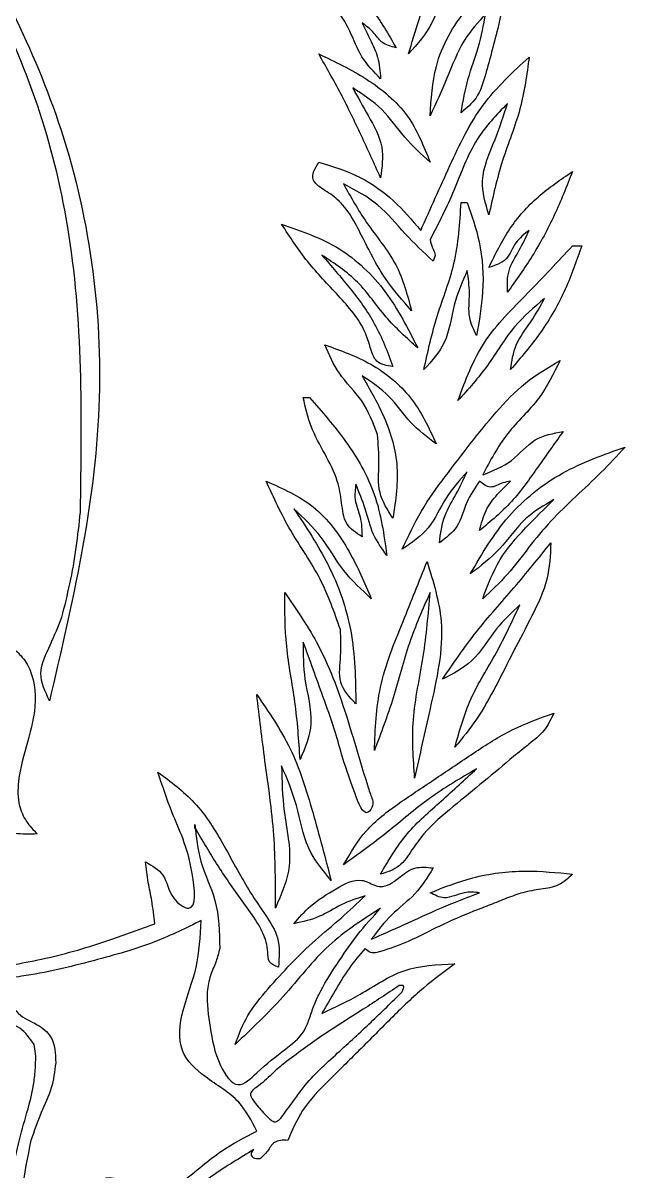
# Model space of a CAD drawing. Extents: x 2 to 213, y 30 to 257.
# Drawn here: x 168.2 to 213.4, y 81.1 to 167.2 of the extents above; entities that cross this region are included whole.
import ezdxf

# ---------------------------------------------------------------- set-up
doc = ezdxf.new("R2010")
doc.units = 0
doc.layers.add('logo_fulldesign_outline', color=7, linetype='CONTINUOUS')

msp = doc.modelspace()

# ---------------------------------------------------------------- linework, layer by layer
at = {"layer": 'logo_fulldesign_outline', "color": 7}
for p, q in [((201.095751, 153.742214), (201.560007, 153.742214)), ((209.45789, 150.490202), (210.154626, 150.490202)), ((210.154626, 150.490202), (210.154626, 150.490202)), ((189.249438, 139.108462), (189.713694, 139.108462)), ((181.119427, 106.821217), (181.119427, 107.053345)), ((181.119427, 107.053345), (181.119427, 107.053345))]:
    msp.add_line(p, q, dxfattribs=at)
for points, knots in [([(172.524914, 130.513984), (172.632837, 137.720528), (172.83376, 151.137214), (166.749692, 169.565039), (159.475521, 178.848652), (156.032906, 183.242267)], [0, 0, 0, 0, 21.52581, 40.075388, 56.742004, 56.742004, 56.742004, 56.742004]), ([(197.146933, 164.891579), (197.662853, 166.566462), (198.664923, 169.819583), (200.765063, 174.416481), (203.017231, 176.757911), (204.115352, 177.899554)], [0, 0, 0, 0, 5.265511, 10.227187, 14.948415, 14.948415, 14.948415, 14.948415]), ([(162.769197, 176.970584), (165.797733, 171.385983), (172.278427, 159.435621), (175.256958, 137.994232), (171.905683, 123.640623), (170.202225, 116.344665)], [0, 0, 0, 0, 18.974625, 40.603372, 62.962432, 62.962432, 62.962432, 62.962432]), ([(201.560183, 172.557087), (201.021855, 171.853181), (199.807054, 170.264731), (199.242568, 167.225166), (197.820162, 165.641251), (197.146933, 164.891579)], [0, 0, 0, 0, 2.633037, 5.941761, 8.915061, 8.915061, 8.915061, 8.915061]), ([(195.056407, 163.033463), (194.545019, 163.556048), (193.53109, 164.592177), (192.81367, 166.628868), (191.804139, 168.331965), (190.377011, 169.296724), (189.017402, 170.031598), (188.553934, 170.938285), (188.320116, 171.395707)], [0, 0, 0, 0, 2.163252, 4.289077, 6.414543, 7.943476, 9.420056, 10.923445, 10.923445, 10.923445, 10.923445]), ([(188.320116, 171.395707), (189.450113, 171.15256), (191.725088, 170.663041), (194.512136, 168.386327), (195.650157, 166.364532), (196.217752, 165.356152)], [0, 0, 0, 0, 3.430711, 6.906902, 10.365826, 10.365826, 10.365826, 10.365826]), ([(198.772956, 160.246342), (198.849452, 161.497749), (199.025397, 164.376084), (201.093295, 168.168648), (203.362712, 169.933094), (204.347551, 170.698795)], [0, 0, 0, 0, 3.739811, 8.601865, 12.329425, 12.329425, 12.329425, 12.329425]), ([(204.347551, 170.698795), (204.337831, 170.113785), (204.317277, 168.876773), (203.918601, 167.021659), (203.426923, 165.149639), (202.938497, 163.331118), (202.408779, 161.571798), (201.509515, 160.823061), (201.095645, 160.47847)], [0, 0, 0, 0, 1.751239, 3.703021, 5.671158, 7.547875, 9.405603, 10.989583, 10.989583, 10.989583, 10.989583]), ([(193.662582, 167.214585), (193.868589, 166.801925), (194.285931, 165.965933), (194.931719, 164.611328), (195.012919, 163.583777), (195.056407, 163.033463)], [0, 0, 0, 0, 1.386822, 2.809508, 4.450046, 4.450046, 4.450046, 4.450046]), ([(196.217752, 165.356152), (195.83355, 165.45005), (195.096728, 165.630127), (194.520627, 166.611685), (193.948866, 167.01343), (193.662582, 167.214585)], [0, 0, 0, 0, 1.135879, 2.178389, 3.223842, 3.223842, 3.223842, 3.223842]), ([(202.954079, 167.911498), (202.383651, 167.276229), (201.104706, 165.851905), (200.085848, 163.060946), (199.207611, 161.178164), (198.772956, 160.246342)], [0, 0, 0, 0, 2.540096, 5.695107, 8.786619, 8.786619, 8.786619, 8.786619]), ([(201.095645, 160.47847), (201.247848, 161.338091), (201.543624, 163.0086), (202.468559, 165.404522), (202.789566, 167.062041), (202.954079, 167.911498)], [0, 0, 0, 0, 2.613095, 5.078049, 7.669281, 7.669281, 7.669281, 7.669281]), ([(195.056548, 155.6004), (194.574378, 156.664452), (193.614701, 158.782262), (192.110238, 161.905171), (190.97436, 163.901449), (190.410818, 164.891861)], [0, 0, 0, 0, 3.504839, 6.975773, 10.393378, 10.393378, 10.393378, 10.393378]), ([(190.410818, 164.891861), (191.626219, 164.312271), (194.080577, 163.141858), (197.289404, 160.493436), (198.288825, 157.979696), (198.773062, 156.761744)], [0, 0, 0, 0, 4.047543, 8.173537, 12.051689, 12.051689, 12.051689, 12.051689]), ([(198.076079, 151.651582), (198.796264, 153.269639), (200.21761, 156.463015), (202.464657, 161.196796), (204.975578, 163.52085), (206.205843, 164.659557)], [0, 0, 0, 0, 5.328412, 10.516084, 15.499631, 15.499631, 15.499631, 15.499631]), ([(206.205843, 164.659557), (206.03161, 163.348695), (205.676483, 160.676858), (204.078356, 156.886652), (203.485777, 154.181252), (203.186065, 152.812926)], [0, 0, 0, 0, 3.949915, 8.05083, 12.247593, 12.247593, 12.247593, 12.247593]), ([(192.965987, 162.336692), (193.346389, 161.651868), (194.1426, 160.21848), (195.388723, 158.028512), (195.162607, 156.375661), (195.056548, 155.6004)], [0, 0, 0, 0, 2.369429, 4.959399, 7.24737, 7.24737, 7.24737, 7.24737]), ([(198.773062, 156.761744), (198.112908, 157.367078), (196.790064, 158.580068), (195.264191, 160.855198), (193.733767, 161.841757), (192.965987, 162.336692)], [0, 0, 0, 0, 2.682914, 5.376126, 8.087475, 8.087475, 8.087475, 8.087475]), ([(204.580243, 161.175524), (203.756693, 160.319367), (201.948344, 158.43942), (200.665759, 154.628011), (199.398428, 152.168358), (198.773168, 150.954846)], [0, 0, 0, 0, 3.52334, 7.736545, 11.83943, 11.83943, 11.83943, 11.83943]), ([(203.186065, 152.812926), (202.931286, 153.668351), (202.358303, 155.592151), (203.678619, 158.352661), (204.292428, 160.274414), (204.580243, 161.175524)], [0, 0, 0, 0, 2.596127, 5.83854, 8.701217, 8.701217, 8.701217, 8.701217]), ([(197.37899, 145.612379), (196.695515, 146.39728), (195.195524, 148.119863), (193.725915, 151.099349), (192.38355, 153.686407), (190.854763, 154.648957), (189.651239, 155.477643), (190.13825, 156.300955), (190.410924, 156.761921)], [0, 0, 0, 0, 3.100865, 6.805317, 10.074267, 11.358729, 12.428337, 13.78906, 13.78906, 13.78906, 13.78906]), ([(190.410924, 156.761921), (191.476025, 156.439766), (193.522046, 155.820919), (196.105015, 153.954334), (197.422177, 152.415522), (198.076079, 151.651582)], [0, 0, 0, 0, 3.318903, 6.375495, 9.388961, 9.388961, 9.388961, 9.388961]), ([(203.186065, 148.864426), (203.668607, 149.861281), (204.614832, 151.81603), (206.807158, 154.260966), (208.571789, 155.461824), (209.458101, 156.064973)], [0, 0, 0, 0, 3.310667, 6.49194, 9.702169, 9.702169, 9.702169, 9.702169]), ([(209.458101, 156.064973), (209.025266, 154.961797), (208.174858, 152.794344), (206.536839, 149.754155), (205.226978, 147.914373), (204.580243, 147.005992)], [0, 0, 0, 0, 3.553284, 6.981274, 10.324535, 10.324535, 10.324535, 10.324535]), ([(199.005296, 149.328893), (198.285632, 150.000602), (196.846119, 151.344192), (194.969618, 153.723684), (193.177313, 154.660969), (192.269004, 155.135968)], [0, 0, 0, 0, 2.95667, 5.914095, 8.952857, 8.952857, 8.952857, 8.952857]), ([(192.269004, 155.135968), (192.816597, 154.151465), (193.988047, 152.045344), (196.418757, 149.255183), (197.064666, 146.804822), (197.37899, 145.612379)], [0, 0, 0, 0, 3.380496, 7.231804, 10.882646, 10.882646, 10.882646, 10.882646]), ([(198.308454, 141.198847), (198.608292, 142.572308), (199.197367, 145.270674), (200.843152, 149.28553), (201.008095, 152.195665), (201.095751, 153.742214)], [0, 0, 0, 0, 4.214874, 8.280739, 12.892146, 12.892146, 12.892146, 12.892146]), ([(201.560007, 153.742214), (201.898157, 152.769579), (202.650129, 150.606652), (202.869028, 147.167404), (202.452002, 144.841212), (202.257096, 143.754016)], [0, 0, 0, 0, 3.081522, 6.852629, 10.161702, 10.161702, 10.161702, 10.161702]), ([(195.9858, 141.431186), (195.525976, 141.498593), (194.653485, 141.626494), (194.276749, 142.907231), (193.717708, 144.696718), (191.884276, 146.793788), (189.507225, 149.228373), (188.250631, 151.154425), (187.623203, 152.11612)], [0, 0, 0, 0, 1.273592, 2.416566, 3.601412, 7.01617, 10.454694, 13.883724, 13.883724, 13.883724, 13.883724]), ([(187.623203, 152.11612), (189.1077, 151.603536), (192.108195, 150.567491), (195.660115, 147.14853), (197.111299, 144.27541), (197.843881, 142.825011)], [0, 0, 0, 0, 4.669229, 9.437541, 14.298614, 14.298614, 14.298614, 14.298614]), ([(206.205843, 151.651723), (205.840912, 151.367962), (205.101161, 150.792751), (204.625838, 149.334661), (203.67001, 149.022484), (203.186065, 148.864426)], [0, 0, 0, 0, 1.369129, 2.775355, 4.217527, 4.217527, 4.217527, 4.217527]), ([(204.580243, 147.005993), (204.567535, 147.555817), (204.54121, 148.694787), (205.499966, 150.12909), (205.97336, 151.150239), (206.205843, 151.651723)], [0, 0, 0, 0, 1.611264, 3.337754, 5.003842, 5.003842, 5.003842, 5.003842]), ([(198.773168, 150.954846), (198.819138, 150.745125), (198.897963, 150.385522), (199.230899, 149.876341), (199.086583, 149.526145), (199.005296, 149.328893)], [0, 0, 0, 0, 0.646453, 1.108456, 1.704298, 1.704298, 1.704298, 1.704298]), ([(200.863517, 138.876052), (201.426831, 140.396222), (202.57014, 143.481575), (206.144359, 146.917207), (208.359378, 149.305672), (209.45789, 150.490202)], [0, 0, 0, 0, 4.800313, 9.742768, 14.60556, 14.60556, 14.60556, 14.60556]), ([(210.154626, 150.490202), (209.77464, 149.38906), (208.986721, 147.105788), (207.173334, 143.958376), (205.586279, 142.103735), (204.812159, 141.199094)], [0, 0, 0, 0, 3.490087, 7.236861, 10.804737, 10.804737, 10.804737, 10.804737]), ([(190.642981, 149.793431), (191.350063, 148.978111), (192.773192, 147.337134), (194.776579, 144.638476), (195.575146, 142.520389), (195.9858, 141.431186)], [0, 0, 0, 0, 3.241495, 6.524093, 9.999136, 9.999136, 9.999136, 9.999136]), ([(197.843881, 142.825011), (197.013796, 143.570777), (195.349804, 145.065744), (193.484383, 147.923073), (191.591552, 149.169032), (190.642981, 149.793431)], [0, 0, 0, 0, 3.339941, 6.695262, 10.065905, 10.065905, 10.065905, 10.065905]), ([(201.560007, 148.631875), (201.191541, 147.786832), (200.435782, 146.053562), (200.147046, 143.217956), (198.893558, 141.841398), (198.308454, 141.198847)], [0, 0, 0, 0, 2.765305, 5.671923, 8.216381, 8.216381, 8.216381, 8.216381]), ([(202.257096, 143.754016), (202.046487, 144.196514), (201.5682, 145.201418), (201.807962, 146.903866), (201.640598, 148.070231), (201.560007, 148.631875)], [0, 0, 0, 0, 1.442446, 3.275769, 4.978497, 4.978497, 4.978497, 4.978497]), ([(207.367681, 146.541561), (206.57839, 145.876275), (204.874243, 144.439865), (203.204264, 141.468254), (201.635367, 139.730818), (200.863517, 138.876052)], [0, 0, 0, 0, 3.073879, 6.636768, 10.087022, 10.087022, 10.087022, 10.087022]), ([(204.812159, 141.199094), (204.904267, 141.832079), (205.09785, 143.162425), (206.387189, 144.755463), (207.043566, 145.951142), (207.367681, 146.541561)], [0, 0, 0, 0, 1.885085, 3.961891, 5.987774, 5.987774, 5.987774, 5.987774]), ([(194.823856, 136.3212), (194.49033, 137.201702), (193.836778, 138.927066), (191.864165, 140.755651), (191.192046, 142.319809), (190.875214, 143.057139)], [0, 0, 0, 0, 2.789268, 5.465634, 7.852305, 7.852305, 7.852305, 7.852305]), ([(190.875214, 143.057139), (192.049075, 142.637254), (194.451814, 141.777803), (197.558441, 139.24167), (198.674739, 136.83653), (199.237459, 135.624111)], [0, 0, 0, 0, 3.730464, 7.635772, 11.605576, 11.605576, 11.605576, 11.605576]), ([(196.682184, 127.726687), (197.132969, 128.691851), (198.03108, 130.614773), (199.881306, 133.172588), (201.785302, 135.623539), (203.702066, 138.037826), (205.851497, 140.298748), (207.637011, 141.363731), (208.528814, 141.895654)], [0, 0, 0, 0, 3.188521, 6.352575, 9.435866, 12.503621, 15.611577, 18.712899, 18.712899, 18.712899, 18.712899]), ([(208.528814, 141.895654), (208.051115, 140.912877), (207.049405, 138.852046), (204.40801, 136.493913), (203.285438, 134.368537), (202.721739, 133.301281)], [0, 0, 0, 0, 3.250876, 6.816913, 10.413739, 10.413739, 10.413739, 10.413739]), ([(199.237459, 135.624111), (198.558746, 136.132361), (197.201148, 137.148987), (195.80166, 139.322709), (194.376788, 140.263061), (193.662512, 140.73445)], [0, 0, 0, 0, 2.527347, 5.055332, 7.596406, 7.596406, 7.596406, 7.596406]), ([(193.662512, 140.73445), (194.213672, 139.784495), (195.407831, 137.726293), (196.573769, 134.058528), (196.185414, 131.411447), (195.985553, 130.049164)], [0, 0, 0, 0, 3.299378, 7.148532, 11.22983, 11.22983, 11.22983, 11.22983]), ([(193.662688, 128.655657), (193.216297, 128.946865), (192.299279, 129.545092), (192.149307, 131.252561), (191.842852, 133.048272), (190.878095, 134.891367), (189.751196, 136.865704), (189.418917, 138.350923), (189.249438, 139.108462)], [0, 0, 0, 0, 1.517321, 3.11702, 4.7826, 7.044447, 9.266192, 11.579101, 11.579101, 11.579101, 11.579101]), ([(189.713694, 139.108462), (190.653718, 138.0372), (192.586237, 135.834882), (194.879253, 131.870857), (195.304708, 128.814136), (195.520769, 127.261832)], [0, 0, 0, 0, 4.279311, 8.797481, 13.459473, 13.459473, 13.459473, 13.459473]), ([(195.985553, 130.049164), (195.58224, 130.66881), (194.769795, 131.917037), (194.993818, 134.163426), (194.880413, 135.603178), (194.823856, 136.3212)], [0, 0, 0, 0, 2.152575, 4.336196, 6.508605, 6.508605, 6.508605, 6.508605]), ([(208.760942, 136.553187), (208.126634, 135.666199), (206.861408, 133.896962), (204.989803, 131.207007), (203.320683, 129.81403), (202.489259, 129.120159)], [0, 0, 0, 0, 3.275601, 6.533702, 9.76741, 9.76741, 9.76741, 9.76741]), ([(202.721739, 133.301281), (203.479101, 133.59929), (204.978516, 134.189283), (206.481164, 136.138519), (208.020963, 136.418592), (208.760942, 136.553187)], [0, 0, 0, 0, 2.410329, 4.771936, 6.956854, 6.956854, 6.956854, 6.956854]), ([(201.792805, 125.868183), (202.668777, 127.366844), (204.421437, 130.36539), (208.561535, 133.669954), (211.801005, 134.821099), (213.406955, 135.391772)], [0, 0, 0, 0, 5.177498, 10.359223, 15.453488, 15.453488, 15.453488, 15.453488]), ([(213.406955, 135.391772), (212.813419, 134.745882), (211.627558, 133.455418), (209.696572, 131.671136), (207.804957, 129.864627), (206.153306, 127.857345), (204.622276, 125.769467), (203.355859, 124.597163), (202.721669, 124.010102)], [0, 0, 0, 0, 2.630212, 5.255061, 7.885736, 10.466988, 13.045123, 15.631264, 15.631264, 15.631264, 15.631264]), ([(192.036524, 121.687202), (191.586433, 122.979387), (190.665648, 125.622907), (188.207792, 129.030258), (187.037691, 131.581416), (186.461929, 132.836744)], [0, 0, 0, 0, 4.084035, 8.355016, 12.492502, 12.492502, 12.492502, 12.492502]), ([(186.461929, 132.836744), (187.70739, 132.280254), (190.280783, 131.130424), (192.774539, 127.7122), (193.848198, 125.204343), (194.359565, 124.009891)], [0, 0, 0, 0, 4.031428, 8.329808, 12.238894, 12.238894, 12.238894, 12.238894]), ([(201.560042, 133.533762), (200.990617, 132.906354), (199.837596, 131.635925), (198.844939, 129.186274), (197.396907, 128.209035), (196.682184, 127.726687)], [0, 0, 0, 0, 2.533003, 5.129043, 7.659284, 7.659284, 7.659284, 7.659284]), ([(199.469481, 128.190942), (199.560891, 128.892892), (199.732567, 130.211222), (200.772146, 131.86894), (201.297056, 132.978073), (201.560042, 133.533762)], [0, 0, 0, 0, 2.095706, 3.935939, 5.783639, 5.783639, 5.783639, 5.783639]), ([(202.489259, 132.836673), (202.13516, 132.324359), (201.409764, 131.274845), (200.991836, 129.350662), (199.963651, 128.567398), (199.469481, 128.190942)], [0, 0, 0, 0, 1.86265, 3.815776, 5.623174, 5.623174, 5.623174, 5.623174]), ([(204.8123, 132.836673), (204.617226, 132.799787), (204.106188, 132.703157), (203.29651, 132.179402), (202.753385, 132.621619), (202.489259, 132.836673)], [0, 0, 0, 0, 0.602809, 1.579181, 2.503508, 2.503508, 2.503508, 2.503508]), ([(202.489259, 129.120159), (202.620225, 129.641519), (202.869776, 130.63495), (203.784215, 131.844939), (204.471352, 132.50778), (204.8123, 132.836673)], [0, 0, 0, 0, 1.596401, 3.041883, 4.465487, 4.465487, 4.465487, 4.465487]), ([(193.19808, 132.604298), (193.148353, 132.218509), (193.038429, 131.365696), (193.624523, 130.110248), (193.649716, 129.150081), (193.662688, 128.655657)], [0, 0, 0, 0, 1.14644, 2.534286, 4.007601, 4.007601, 4.007601, 4.007601]), ([(195.520769, 127.261832), (195.155415, 127.767417), (194.391321, 128.824789), (193.95251, 130.757937), (193.447927, 131.992833), (193.19808, 132.604298)], [0, 0, 0, 0, 1.852619, 3.874535, 5.857646, 5.857646, 5.857646, 5.857646]), ([(208.064135, 131.44313), (207.313648, 131.008039), (205.696037, 130.070238), (204.125659, 127.650578), (202.564079, 126.457468), (201.792805, 125.868183)], [0, 0, 0, 0, 2.570122, 5.539672, 8.43771, 8.43771, 8.43771, 8.43771]), ([(202.721669, 124.010103), (203.104208, 125.02305), (203.846486, 126.988571), (205.905479, 129.343913), (207.346043, 130.744811), (208.064135, 131.44313)], [0, 0, 0, 0, 3.221638, 6.251259, 9.262509, 9.262509, 9.262509, 9.262509]), ([(171.131442, 122.616348), (171.340744, 123.451082), (171.774179, 125.179698), (172.236243, 127.818856), (172.429648, 129.624548), (172.524914, 130.513984)], [0, 0, 0, 0, 2.581212, 5.345326, 8.028534, 8.028534, 8.028534, 8.028534]), ([(188.55249, 130.746183), (189.462004, 129.383033), (191.342229, 126.56501), (193.116157, 121.55349), (193.170428, 117.955308), (193.198221, 116.112608)], [0, 0, 0, 0, 4.909493, 10.149331, 15.649503, 15.649503, 15.649503, 15.649503]), ([(194.359565, 124.009891), (193.627112, 124.679052), (192.149458, 126.02902), (190.73185, 128.696928), (189.274791, 130.067002), (188.55249, 130.746183)], [0, 0, 0, 0, 2.956741, 5.964938, 8.92213, 8.92213, 8.92213, 8.92213]), ([(199.70182, 117.970653), (200.527418, 119.178271), (202.170356, 121.581428), (205.105448, 124.810113), (206.922662, 127.063471), (207.831937, 128.190978)], [0, 0, 0, 0, 4.383068, 8.722294, 13.067904, 13.067904, 13.067904, 13.067904]), ([(207.831937, 128.190978), (207.792389, 127.271522), (207.709678, 125.348598), (206.416856, 122.697129), (205.043978, 120.081202), (203.733782, 117.460458), (202.364117, 114.980712), (201.194764, 113.549734), (200.63139, 112.860314)], [0, 0, 0, 0, 2.732938, 5.715588, 8.697874, 11.634665, 14.502004, 17.167745, 17.167745, 17.167745, 17.167745]), ([(194.591869, 112.628116), (194.655818, 114.223178), (194.790011, 117.570322), (196.712312, 122.186315), (197.94633, 125.298779), (198.540511, 126.797435)], [0, 0, 0, 0, 4.752293, 9.9724, 14.820034, 14.820034, 14.820034, 14.820034]), ([(198.540511, 126.797435), (199.006046, 125.305721), (200.13576, 121.685771), (198.839084, 116.133624), (197.991062, 112.268476), (197.611294, 110.537554)], [0, 0, 0, 0, 4.621043, 11.213908, 16.560917, 16.560917, 16.560917, 16.560917]), ([(187.855542, 124.474393), (188.698281, 123.256551), (190.659487, 120.422408), (192.526329, 115.376774), (193.590085, 111.470568), (194.324806, 109.238018), (194.610076, 108.595655), (193.845338, 107.424496), (192.795239, 110.332204), (192.234236, 111.893599), (191.540213, 114.476741), (190.769089, 116.539006), (189.997973, 118.717408), (189.49913, 120.077337), (189.249367, 120.758232)], [0, 0, 0, 0, 4.428686, 10.306365, 16.015369, 16.53661, 17.411347, 18.011997, 19.780608, 22.860642, 24.842491, 27.400222, 29.571665, 31.749058, 31.749058, 31.749058, 31.749058]), ([(189.016887, 111.931027), (188.918311, 113.372745), (188.723418, 116.223124), (187.878317, 120.357818), (187.863017, 123.123246), (187.855542, 124.474393)], [0, 0, 0, 0, 4.33231, 8.565287, 12.609301, 12.609301, 12.609301, 12.609301]), ([(198.772992, 124.474393), (198.218419, 123.223664), (197.08239, 120.661575), (196.091501, 116.574461), (195.087245, 113.931719), (194.591869, 112.628116)], [0, 0, 0, 0, 4.096513, 8.391608, 12.572726, 12.572726, 12.572726, 12.572726]), ([(197.611294, 110.537554), (197.511927, 111.999177), (197.30277, 115.075739), (198.374755, 119.666525), (198.640328, 122.872764), (198.772992, 124.474393)], [0, 0, 0, 0, 4.371365, 9.201268, 14.0222, 14.0222, 14.0222, 14.0222]), ([(205.509248, 123.545247), (204.896726, 122.972063), (203.543082, 121.705353), (202.186154, 119.241004), (200.483243, 118.370229), (199.70182, 117.970653)], [0, 0, 0, 0, 2.514011, 5.555845, 8.135318, 8.135318, 8.135318, 8.135318]), ([(200.63139, 112.860314), (200.975823, 114.087803), (201.682364, 116.605769), (203.832974, 119.93048), (204.951426, 122.342342), (205.509248, 123.545247)], [0, 0, 0, 0, 3.80293, 7.801009, 11.779072, 11.779072, 11.779072, 11.779072]), ([(170.202225, 116.344665), (169.877574, 117.030891), (169.210302, 118.441331), (170.312726, 120.566613), (170.860791, 121.938749), (171.131442, 122.616348)], [0, 0, 0, 0, 2.157749, 4.434942, 6.656606, 6.656606, 6.656606, 6.656606]), ([(193.198221, 116.112608), (192.724801, 116.629418), (191.784223, 117.656204), (192.13281, 119.743945), (192.068634, 121.039142), (192.036524, 121.687202)], [0, 0, 0, 0, 1.990553, 3.954783, 5.921816, 5.921816, 5.921816, 5.921816]), ([(164.627419, 120.525469), (165.121369, 120.783327), (166.12382, 121.306639), (167.458002, 120.349219), (168.844138, 118.96288), (169.37895, 116.270971), (168.5623, 113.28697), (167.825926, 110.724603), (167.791084, 108.623411), (168.416656, 107.270644), (168.992155, 106.65641), (169.273149, 106.356503)], [0, 0, 0, 0, 1.547617, 3.140825, 4.365075, 7.49804, 10.632925, 13.652981, 15.490535, 16.778556, 18.007486, 18.007486, 18.007486, 18.007486]), ([(189.249367, 120.758232), (189.246437, 119.83031), (189.239963, 117.780866), (190.196942, 114.786798), (189.386239, 112.824871), (189.016887, 111.931027)], [0, 0, 0, 0, 2.787517, 6.156616, 8.976107, 8.976107, 8.976107, 8.976107]), ([(185.765052, 116.809061), (186.659941, 115.501723), (188.518063, 112.787203), (190.015569, 107.924681), (190.892416, 104.579671), (191.339999, 102.872222)], [0, 0, 0, 0, 4.72683, 9.814654, 15.119614, 15.119614, 15.119614, 15.119614]), ([(187.158524, 100.781661), (187.165513, 102.614426), (187.179644, 106.320105), (186.377185, 111.639749), (185.961198, 115.152661), (185.765052, 116.809061)], [0, 0, 0, 0, 5.489937, 11.100138, 16.105621, 16.105621, 16.105621, 16.105621]), ([(192.268863, 104.033638), (192.787643, 104.922587), (193.862842, 106.76498), (196.484283, 108.727284), (199.254917, 110.533333), (202.025884, 112.435097), (204.874208, 114.278723), (207.005477, 115.038338), (208.064135, 115.41566)], [0, 0, 0, 0, 3.058233, 6.338348, 9.656779, 13.018483, 16.42288, 19.782994, 19.782994, 19.782994, 19.782994]), ([(208.064135, 115.41566), (207.843466, 114.959915), (207.399377, 114.042745), (206.198688, 113.099486), (205.425766, 112.472934), (205.044357, 112.163754)], [0, 0, 0, 0, 1.498955, 3.016592, 4.495057, 4.495057, 4.495057, 4.495057]), ([(205.044357, 112.163754), (204.298668, 111.537038), (202.795119, 110.273376), (200.498017, 108.412425), (198.568854, 106.787693), (197.39744, 105.163595), (196.559254, 103.814584), (195.554662, 103.495014), (195.056513, 103.336549)], [0, 0, 0, 0, 2.920326, 5.888313, 8.897071, 10.394993, 11.938263, 13.456261, 13.456261, 13.456261, 13.456261]), ([(187.623485, 111.466595), (187.649298, 110.329633), (187.705993, 107.832398), (188.626065, 104.165607), (187.613755, 101.831361), (187.158524, 100.781661)], [0, 0, 0, 0, 3.424909, 7.522508, 10.870961, 10.870961, 10.870961, 10.870961]), ([(191.339999, 102.872222), (190.703637, 103.644996), (189.352107, 105.286241), (188.887579, 108.495388), (188.03927, 110.489307), (187.623485, 111.466595)], [0, 0, 0, 0, 2.949646, 6.264565, 9.451191, 9.451191, 9.451191, 9.451191]), ([(202.25706, 111.234537), (201.058401, 110.533745), (198.683637, 109.145348), (195.584545, 106.426413), (193.375612, 104.832328), (192.268863, 104.033637)], [0, 0, 0, 0, 4.155489, 8.232782, 12.326966, 12.326966, 12.326966, 12.326966]), ([(195.056513, 103.336549), (195.669979, 104.391368), (196.88458, 106.479805), (199.648382, 108.819644), (201.387242, 110.429333), (202.25706, 111.234537)], [0, 0, 0, 0, 3.632391, 7.191773, 10.75434, 10.75434, 10.75434, 10.75434]), ([(177.402913, 104.265695), (177.913177, 103.974654), (179.013375, 103.34713), (179.12127, 101.634038), (181.324792, 100.069984), (180.867622, 104.914276), (179.559242, 107.327561), (178.678994, 109.96259), (178.331777, 111.001986)], [0, 0, 0, 0, 1.651913, 3.56175, 4.916331, 7.533416, 12.404753, 15.577946, 15.577946, 15.577946, 15.577946]), ([(178.331777, 111.001986), (179.297397, 110.285135), (181.329941, 108.776227), (183.3681, 105.438085), (184.899667, 102.462997), (186.41218, 100.298002), (187.552163, 98.512308), (187.447116, 97.113949), (187.391111, 96.368411)], [0, 0, 0, 0, 3.576108, 7.527393, 11.556762, 13.603622, 15.511379, 17.690085, 17.690085, 17.690085, 17.690085]), ([(169.273149, 106.356503), (168.712957, 106.337627), (167.554498, 106.298594), (165.834401, 106.829692), (165.170189, 107.773281), (164.859547, 108.214583)], [0, 0, 0, 0, 1.686796, 3.488236, 5.070957, 5.070957, 5.070957, 5.070957]), ([(181.119427, 107.053345), (181.212922, 106.116227), (181.409729, 104.143602), (182.915992, 101.258961), (182.955966, 98.986696), (182.977508, 97.762236)], [0, 0, 0, 0, 2.805459, 5.905472, 9.528132, 9.528132, 9.528132, 9.528132]), ([(187.391111, 96.368411), (187.115676, 96.466576), (186.582925, 96.656449), (186.605552, 97.514696), (186.339371, 99.078387), (184.728492, 101.174422), (182.839415, 103.917437), (181.6885, 105.860475), (181.119427, 106.821217)], [0, 0, 0, 0, 0.787655, 1.523499, 2.269156, 5.639863, 9.054719, 12.394639, 12.394639, 12.394639, 12.394639]), ([(178.099649, 99.620317), (178.03714, 100.198697), (177.924912, 101.237111), (177.586162, 102.768423), (177.46644, 103.746634), (177.402913, 104.265695)], [0, 0, 0, 0, 1.743809, 3.130805, 4.698775, 4.698775, 4.698775, 4.698775]), ([(188.552455, 99.620317), (188.950335, 100.079324), (189.864728, 101.134198), (191.590263, 102.159704), (193.145905, 103.063484), (194.137391, 102.740801), (194.560915, 102.496837), (195.402447, 102.292654), (196.408625, 103.029448), (197.5519, 103.960294), (198.531329, 103.853241), (199.005261, 103.801439)], [0, 0, 0, 0, 1.801708, 4.140617, 6.174684, 6.6172, 7.196249, 7.650385, 9.121147, 10.580945, 11.949589, 11.949589, 11.949589, 11.949589]), ([(199.005261, 103.801439), (198.583661, 103.117367), (197.745864, 101.757985), (195.790291, 100.349263), (194.836893, 99.089419), (194.35953, 98.45862)], [0, 0, 0, 0, 2.387569, 4.744551, 7.108104, 7.108104, 7.108104, 7.108104]), ([(198.773133, 101.943006), (199.826247, 102.355226), (202.123518, 103.254448), (205.786732, 103.706634), (208.286429, 103.454847), (209.458066, 103.336831)], [0, 0, 0, 0, 3.385341, 7.384809, 10.913205, 10.913205, 10.913205, 10.913205]), ([(209.458066, 103.336831), (209.131625, 103.026747), (208.465504, 102.394003), (207.075575, 102.210826), (205.757273, 101.990522), (204.502824, 101.526553), (203.279061, 101.027779), (202.445848, 100.709783), (202.025038, 100.549181)], [0, 0, 0, 0, 1.316993, 2.687397, 4.057329, 5.352855, 6.676672, 8.027472, 8.027472, 8.027472, 8.027472]), ([(184.138852, 90.561336), (184.420907, 91.306073), (185.001568, 92.839248), (186.613054, 94.750657), (188.306005, 96.625088), (190.133566, 98.403188), (192.084036, 100.002891), (193.298382, 101.148235), (193.894922, 101.710878)], [0, 0, 0, 0, 2.372366, 4.883946, 7.412814, 9.971063, 12.518027, 14.977315, 14.977315, 14.977315, 14.977315]), ([(193.894922, 101.710878), (193.282101, 101.51394), (192.085802, 101.129493), (190.472341, 100.036422), (189.211203, 99.76309), (188.552455, 99.620317)], [0, 0, 0, 0, 1.923716, 3.755326, 5.758294, 5.758294, 5.758294, 5.758294]), ([(194.35953, 98.45862), (195.169134, 98.811271), (196.928748, 99.577733), (199.595397, 100.840707), (201.526728, 101.57636), (202.489294, 101.943006)], [0, 0, 0, 0, 2.649291, 5.758041, 8.846899, 8.846899, 8.846899, 8.846899]), ([(202.489294, 101.943006), (202.103824, 101.977061), (201.197005, 102.057174), (199.957942, 101.330842), (199.122528, 101.762482), (198.773133, 101.943006)], [0, 0, 0, 0, 1.150982, 2.707686, 3.826787, 3.826787, 3.826787, 3.826787]), ([(182.977508, 97.762236), (182.897891, 97.43824), (182.727488, 96.744794), (182.231397, 95.720871), (181.912494, 94.047478), (182.289105, 91.68976), (182.645356, 89.423189), (184.238412, 86.946247), (186.140635, 88.836306), (187.624329, 89.979923), (189.174345, 91.177317), (189.680873, 92.366206), (189.98, 93.325714), (190.61052, 94.777295), (191.770862, 96.57685), (193.255317, 98.802303), (194.462352, 100.128651), (195.056619, 100.781661)], [0, 0, 0, 0, 0.998641, 2.137377, 3.391545, 6.056528, 9.04186, 10.992397, 12.634518, 15.443104, 17.28637, 18.218042, 19.270629, 20.30885, 22.950782, 25.67779, 28.322468, 28.322468, 28.322468, 28.322468]), ([(195.056619, 100.781661), (193.707002, 99.914943), (190.898935, 98.111612), (187.855588, 94.062762), (185.371307, 91.722395), (184.138852, 90.561336)], [0, 0, 0, 0, 4.774359, 9.933728, 15.013259, 15.013259, 15.013259, 15.013259]), ([(202.025038, 100.549181), (201.175098, 100.197172), (199.515127, 99.509684), (197.293471, 98.284922), (195.634038, 97.696962), (194.687239, 97.420816), (194.235616, 97.414), (194.020503, 97.633875), (193.894922, 97.762236)], [0, 0, 0, 0, 2.757638, 5.385789, 7.601315, 7.999936, 8.365363, 8.877925, 8.877925, 8.877925, 8.877925]), ([(163.466074, 89.864247), (162.893502, 90.705301), (161.889249, 92.18045), (161.83297, 95.548655), (165.902501, 96.29518), (169.894784, 96.913986), (174.310833, 98.199686), (176.987754, 99.203407), (178.099649, 99.620317)], [0, 0, 0, 0, 3.077059, 5.396946, 8.502097, 13.393799, 18.424155, 21.998046, 21.998046, 21.998046, 21.998046]), ([(181.584036, 99.852797), (180.467485, 99.302623), (177.877254, 98.0263), (173.305037, 96.775374), (169.365134, 95.776743), (166.273883, 95.463754), (164.68344, 95.319995), (162.91452, 94.901814), (162.856856, 92.976781), (163.946733, 91.599209), (163.622644, 90.429395), (163.466074, 89.864247)], [0, 0, 0, 0, 3.727218, 8.646593, 14.158156, 15.945289, 17.873154, 19.160115, 20.761817, 22.533966, 24.190288, 24.190288, 24.190288, 24.190288]), ([(185.765158, 84.057172), (185.365784, 84.83054), (184.469507, 86.566138), (182.001404, 87.903801), (179.707519, 90.061858), (180.141115, 93.329687), (181.40077, 96.336258), (181.521974, 98.661948), (181.584036, 99.852797)], [0, 0, 0, 0, 2.549873, 5.722442, 8.309689, 11.329996, 14.695843, 18.227804, 18.227804, 18.227804, 18.227804]), ([(193.894922, 97.762236), (193.47784, 97.271911), (192.635563, 96.281722), (191.634374, 94.592455), (190.974405, 93.455114), (190.643016, 92.884025)], [0, 0, 0, 0, 1.927627, 3.892754, 5.874668, 5.874668, 5.874668, 5.874668]), ([(200.631213, 96.600539), (199.829715, 96.010889), (198.180508, 94.797593), (195.852975, 92.537187), (193.524999, 90.179425), (191.213261, 87.906207), (189.145647, 85.822452), (188.418715, 84.130771), (188.087847, 83.360789)], [0, 0, 0, 0, 2.981548, 6.134998, 9.717381, 12.914895, 15.900275, 18.394246, 18.394246, 18.394246, 18.394246]), ([(190.643016, 92.884025), (191.614372, 93.337481), (193.708675, 94.31516), (196.737862, 96.450614), (199.319419, 96.550024), (200.631213, 96.600539)], [0, 0, 0, 0, 3.225058, 6.953424, 10.80521, 10.80521, 10.80521, 10.80521]), ([(196.450091, 94.974586), (195.553605, 94.376506), (193.635365, 93.096773), (190.684864, 91.28726), (188.778498, 89.859145), (187.855719, 89.167864)], [0, 0, 0, 0, 3.233145, 6.918064, 10.375175, 10.375175, 10.375175, 10.375175]), ([(196.682219, 94.509978), (196.71742, 94.588404), (196.773679, 94.713743), (196.823501, 95.016614), (196.600938, 94.991564), (196.450091, 94.974586)], [0, 0, 0, 0, 0.269648, 0.430951, 0.770232, 0.770232, 0.770232, 0.770232]), ([(166.020891, 94.27785), (166.346889, 94.371669), (166.988491, 94.556317), (167.355632, 93.573947), (167.957903, 92.635694), (169.226946, 92.15627), (170.606366, 91.063969), (170.644152, 89.874942), (170.666622, 89.167864)], [0, 0, 0, 0, 0.876975, 1.725992, 2.639201, 4.267202, 5.629007, 7.626937, 7.626937, 7.626937, 7.626937]), ([(169.041022, 90.561336), (168.730734, 91.014556), (168.113741, 91.915766), (166.301018, 92.418362), (166.117485, 93.636659), (166.020891, 94.27785)], [0, 0, 0, 0, 1.618059, 3.217442, 4.994433, 4.994433, 4.994433, 4.994433]), ([(187.855719, 89.167864), (187.569985, 88.933707), (186.886472, 88.373572), (186.1667, 87.605699), (185.046106, 86.899291), (185.814779, 85.948932), (186.313526, 85.361483), (187.193962, 84.484341), (187.935264, 85.553415), (188.53751, 86.340644), (189.75047, 88.043292), (191.773548, 89.852128), (194.31576, 92.18739), (195.904623, 93.746797), (196.682219, 94.509978)], [0, 0, 0, 0, 1.091778, 2.611675, 3.456175, 4.263196, 5.495532, 6.304736, 7.149383, 8.544629, 9.618117, 13.289436, 16.699658, 19.968346, 19.968346, 19.968346, 19.968346]), ([(163.233594, 65.242475), (164.103012, 65.742049), (165.7973, 66.715599), (166.53019, 69.90574), (166.424037, 72.75723), (166.626048, 75.631567), (167.040882, 78.172064), (167.388015, 80.804359), (167.876571, 83.342952), (168.585518, 85.620872), (169.039541, 87.468398), (169.151335, 88.865879), (169.187215, 89.804478), (169.084428, 90.336615), (169.041022, 90.561336)], [0, 0, 0, 0, 2.878846, 5.610183, 9.154551, 11.571226, 14.211127, 16.880264, 19.536764, 21.950335, 24.039598, 25.219276, 26.156019, 26.840776, 26.840776, 26.840776, 26.840776]), ([(170.666622, 89.167864), (170.586453, 88.533491), (170.422191, 87.233687), (169.512581, 85.384855), (169.051017, 84.058556), (168.808188, 83.360789)], [0, 0, 0, 0, 1.904813, 3.902882, 6.121043, 6.121043, 6.121043, 6.121043]), ([(173.221791, 79.643922), (173.698589, 80.106217), (174.615171, 80.994917), (176.076051, 79.841928), (177.807341, 78.703452), (180.55068, 80.416466), (182.8076, 82.524446), (184.846519, 83.581097), (185.765158, 84.057172)], [0, 0, 0, 0, 1.728158, 3.322156, 4.78888, 7.742829, 11.475518, 14.536354, 14.536354, 14.536354, 14.536354]), ([(168.808188, 83.360789), (168.545562, 82.104409), (168.018885, 79.584829), (168.048303, 75.755422), (167.935075, 73.224779), (167.879324, 71.978767)], [0, 0, 0, 0, 3.839064, 7.698968, 11.442835, 11.442835, 11.442835, 11.442835]), ([(188.087847, 83.360789), (187.716825, 83.370183), (187.043664, 83.387227), (186.600591, 82.515991), (186.198021, 82.149404), (185.997286, 81.966611)], [0, 0, 0, 0, 1.014323, 1.840333, 2.661847, 2.661847, 2.661847, 2.661847]), ([(185.53303, 82.6637), (185.020554, 82.350911), (183.999081, 81.727456), (182.483952, 80.777907), (181.572044, 80.020068), (181.119427, 79.643923)], [0, 0, 0, 0, 1.801783, 3.591337, 5.354884, 5.354884, 5.354884, 5.354884]), ([(185.997286, 81.966611), (185.823164, 81.960493), (185.538347, 81.950485), (185.285208, 82.35509), (185.444974, 82.554044), (185.53303, 82.6637)], [0, 0, 0, 0, 0.487916, 0.798101, 1.178998, 1.178998, 1.178998, 1.178998])]:
    msp.add_open_spline(points, degree=3, knots=knots, dxfattribs=at)

doc.saveas('drawing.dxf')
